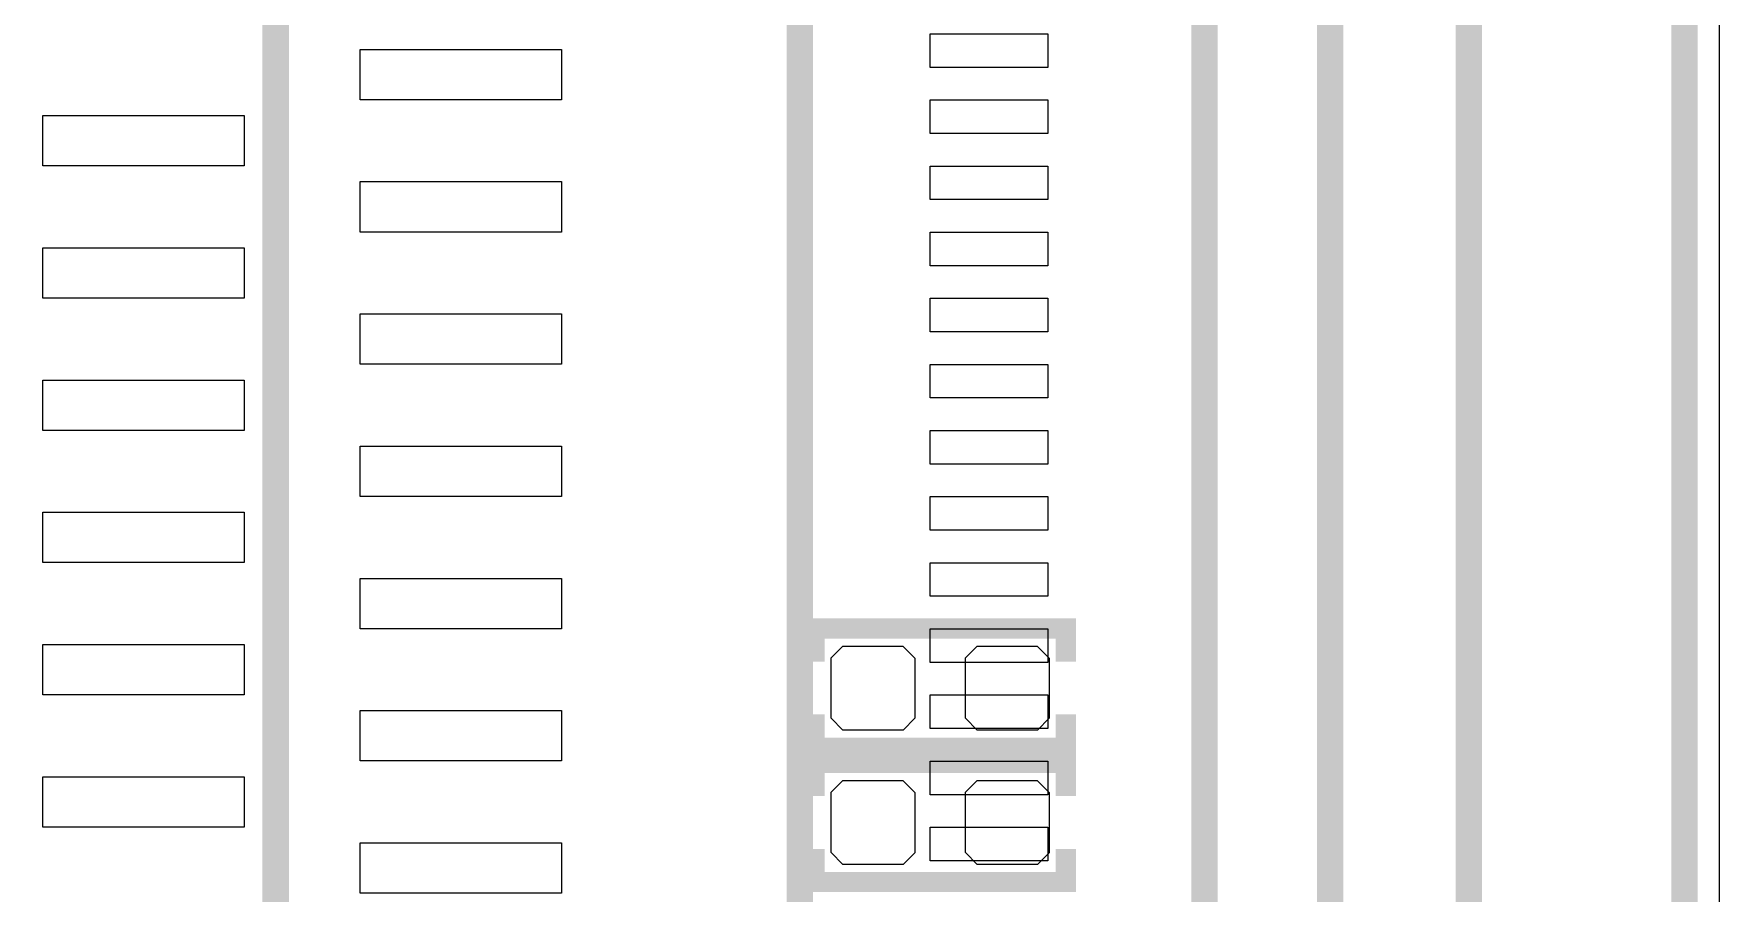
# Model space of a CAD drawing. Extents: x -12 to 118, y -18 to 76.
# Drawn here: x 87.25 to 100, y 44.68 to 51.18 of the extents above; entities that cross this region are included whole.
import ezdxf

# ---------------------------------------------------------------- set-up
doc = ezdxf.new("R2010")
doc.units = 0
for name, color, linetype in [('BG_OUTLINE', 7, 'CONTINUOUS'), ('PG_SILKSCREEN_BOTTOM', 12, 'CONTINUOUS'), ('PG_SILKSCREEN_TOP', 40, 'CONTINUOUS'), ('PIN_BOTTOM', 1, 'CONTINUOUS'), ('PIN_TOP', 110, 'CONTINUOUS')]:
    doc.layers.add(name, color=color, linetype=linetype)

msp = doc.modelspace()

# ---------------------------------------------------------------- linework, layer by layer
at = {"layer": 'BG_OUTLINE'}
msp.add_lwpolyline([(0, 2.999994), (0, 61.000005, -0.414212), (2.999994, 63.999999), (97.000009, 63.999999, -0.414212), (100.000003, 61.000005), (100.000003, 2.999994, -0.414212), (97.000009, 0), (2.999994, 0, -0.414212)], format="xyb", close=True, dxfattribs=at)
at = {"layer": 'PG_SILKSCREEN_BOTTOM', "const_width": 0.1524}
for points in [[(93.156989, 46.427898), (93.156989, 46.678088), (95.057011, 46.678088), (95.057011, 46.427898)], [(93.156989, 46.028102), (93.156989, 45.777912), (95.057011, 45.777912), (95.057011, 46.028102)], [(93.156989, 45.411898), (93.156989, 45.662088), (95.057011, 45.662088), (95.057011, 45.411898)], [(93.156989, 45.012102), (93.156989, 44.761912), (95.057011, 44.761912), (95.057011, 45.012102)]]:
    msp.add_lwpolyline(points, dxfattribs=at)
at = {"layer": 'PG_SILKSCREEN_TOP', "const_width": 0.2}
for points in [[(93.046067, 34.208745), (93.046067, 57.398742), (99.736072, 57.398742), (99.736072, 34.198738), (93.056075, 34.198738), (93.046067, 34.208745)], [(98.35609, 55.288739), (98.35609, 54.848735), (98.106078, 54.848735), (98.106078, 36.748745), (98.35609, 36.748745), (98.35609, 36.308741)], [(90.880997, 55.116984), (89.081, 55.116984), (89.081, 39.116991), (90.980997, 39.116991)], [(96.106082, 38.228753), (96.106082, 53.368727)]]:
    msp.add_lwpolyline(points, dxfattribs=at)
msp.add_lwpolyline([(98.106078, 37.618746, 0.391865), (97.836076, 37.868733), (97.056092, 37.868733), (97.056092, 53.728747), (97.806078, 53.728747, 0.391863), (98.07608, 53.978734)], format="xyb", dxfattribs=at)
at = {"layer": 'PIN_BOTTOM'}
for points in [[(93.9165, 46.4439), (93.9165, 46.1137), (93.9165, 45.999095), (93.827905, 45.9105), (93.3704, 45.9105), (93.2815, 45.9994), (93.2815, 46.113395), (93.281805, 46.1137), (93.281805, 46.4566), (93.370705, 46.5455), (93.713605, 46.5455), (93.825289, 46.5455), (93.9165, 46.454289)], [(94.9325, 46.4439), (94.9325, 46.1137), (94.9325, 45.999095), (94.843905, 45.9105), (94.3864, 45.9105), (94.2975, 45.9994), (94.2975, 46.113395), (94.297805, 46.1137), (94.297805, 46.4566), (94.386705, 46.5455), (94.729605, 46.5455), (94.841289, 46.5455), (94.9325, 46.454289)], [(93.9165, 45.4279), (93.9165, 45.0977), (93.9165, 44.983095), (93.827905, 44.8945), (93.3704, 44.8945), (93.2815, 44.9834), (93.2815, 45.097395), (93.281805, 45.0977), (93.281805, 45.4406), (93.370705, 45.5295), (93.713605, 45.5295), (93.825289, 45.5295), (93.9165, 45.438289)], [(94.9325, 45.4279), (94.9325, 45.0977), (94.9325, 44.983095), (94.843905, 44.8945), (94.3864, 44.8945), (94.2975, 44.9834), (94.2975, 45.097395), (94.297805, 45.0977), (94.297805, 45.4406), (94.386705, 45.5295), (94.729605, 45.5295), (94.841289, 45.5295), (94.9325, 45.438289)]]:
    msp.add_lwpolyline(points, close=True, dxfattribs=at)
at = {"layer": 'PIN_TOP'}
for points in [[(94.920587, 50.921742), (94.031587, 50.921742), (94.031587, 51.175742), (94.920587, 51.175742)], [(91.242998, 50.676505), (89.718998, 50.676505), (89.718998, 51.057505), (91.242998, 51.057505)], [(94.920587, 50.421743), (94.031587, 50.421743), (94.031587, 50.675743), (94.920587, 50.675743)], [(88.843002, 50.176506), (87.319002, 50.176506), (87.319002, 50.557506), (88.843002, 50.557506)], [(94.920587, 49.921744), (94.031587, 49.921744), (94.031587, 50.175744), (94.920587, 50.175744)], [(91.242998, 49.676507), (89.718998, 49.676507), (89.718998, 50.057507), (91.242998, 50.057507)], [(94.920587, 49.421745), (94.031587, 49.421745), (94.031587, 49.675745), (94.920587, 49.675745)], [(88.843002, 49.176508), (87.319002, 49.176508), (87.319002, 49.557508), (88.843002, 49.557508)], [(94.920587, 48.921746), (94.031587, 48.921746), (94.031587, 49.175746), (94.920587, 49.175746)], [(91.242998, 48.676509), (89.718998, 48.676509), (89.718998, 49.057509), (91.242998, 49.057509)], [(94.920587, 48.421747), (94.031587, 48.421747), (94.031587, 48.675747), (94.920587, 48.675747)], [(88.843002, 48.17651), (87.319002, 48.17651), (87.319002, 48.55751), (88.843002, 48.55751)], [(94.920587, 47.921748), (94.031587, 47.921748), (94.031587, 48.175748), (94.920587, 48.175748)], [(91.242998, 47.676511), (89.718998, 47.676511), (89.718998, 48.057511), (91.242998, 48.057511)], [(88.843002, 47.176512), (87.319002, 47.176512), (87.319002, 47.557512), (88.843002, 47.557512)], [(94.920587, 47.421749), (94.031587, 47.421749), (94.031587, 47.675749), (94.920587, 47.675749)], [(94.920587, 46.92175), (94.031587, 46.92175), (94.031587, 47.17575), (94.920587, 47.17575)], [(91.242998, 46.676488), (89.718998, 46.676488), (89.718998, 47.057488), (91.242998, 47.057488)], [(94.920587, 46.421751), (94.031587, 46.421751), (94.031587, 46.675751), (94.920587, 46.675751)], [(88.843002, 46.176489), (87.319002, 46.176489), (87.319002, 46.557489), (88.843002, 46.557489)], [(94.920587, 45.921752), (94.031587, 45.921752), (94.031587, 46.175752), (94.920587, 46.175752)], [(91.242998, 45.67649), (89.718998, 45.67649), (89.718998, 46.05749), (91.242998, 46.05749)], [(94.920587, 45.421728), (94.031587, 45.421728), (94.031587, 45.675728), (94.920587, 45.675728)], [(88.843002, 45.176491), (87.319002, 45.176491), (87.319002, 45.557491), (88.843002, 45.557491)], [(94.920587, 44.921729), (94.031587, 44.921729), (94.031587, 45.175729), (94.920587, 45.175729)], [(91.242998, 44.676492), (89.718998, 44.676492), (89.718998, 45.057492), (91.242998, 45.057492)]]:
    msp.add_lwpolyline(points, close=True, dxfattribs=at)

doc.saveas('drawing.dxf')
